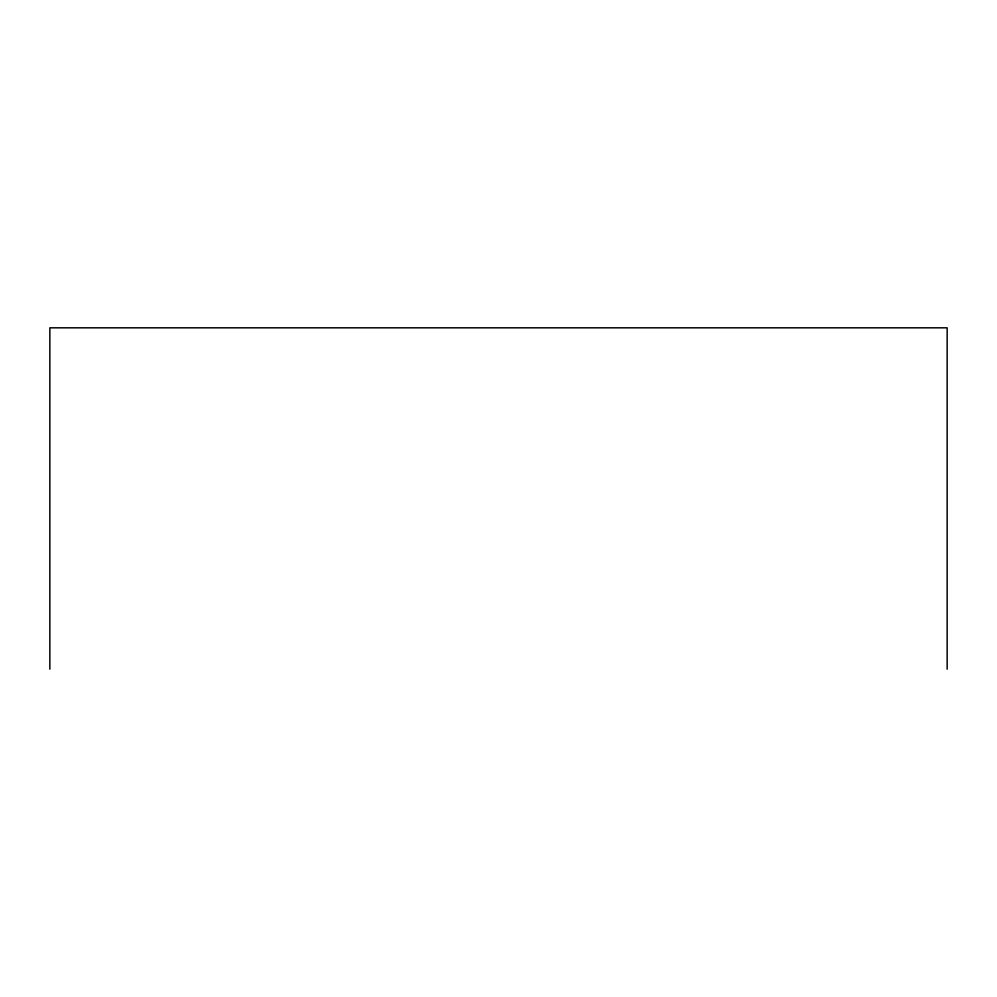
<?xml version="1.0" encoding="UTF-8"?>
<svg xmlns="http://www.w3.org/2000/svg" width="997" height="997" viewBox="0 0 997 997"><rect width="100%" height="100%" fill="white"/><g stroke="black" fill="none" stroke-linecap="round" stroke-linejoin="round"><path stroke-width="1.5" d="M947.15 669.174L947.15 327.826L49.85 327.826L49.85 669.174"/></g></svg>
